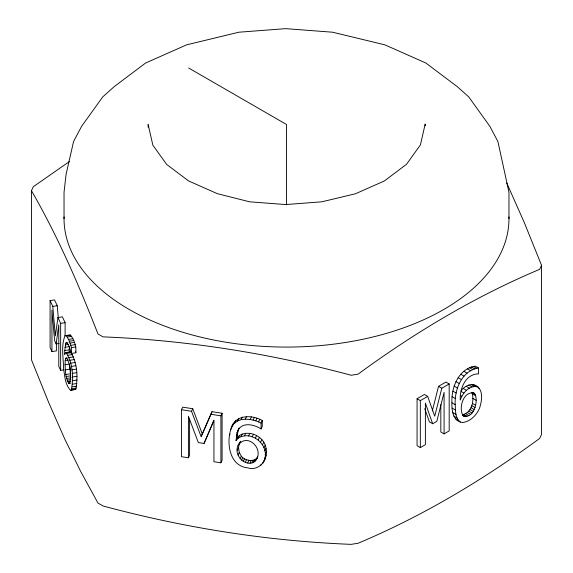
<?xml version="1.0" encoding="UTF-8"?>
<svg xmlns="http://www.w3.org/2000/svg" width="573" height="573" viewBox="0 0 573 573"><rect width="100%" height="100%" fill="white"/><g stroke="black" fill="none" stroke-linecap="round" stroke-linejoin="round"><path stroke-width="0.86" d="M425.18 125.831L425.18 124.047L420.432 144.883L406.501 164.301L384.34 180.975L355.461 193.767L321.825 201.811L285.734 204.554L249.642 201.811L217.317 193.667L188.66 180.975L166.671 164.43L152.848 145.162L148.135 124.484L148.135 127.163M64.77 350.518L64.713 354.544L65.279 352.989L66.038 352.553L70.493 351.865C77.369 362.423 78.129 377.149 75.743 389.303L70.622 390.385C64.957 384.848 64.756 375.559 63.524 368.102C63.445 357.466 60.86 345.54 65.114 335.592L70.529 335.062C74.347 339.982 76.474 346.507 75.865 352.753L71.41 353.441L69.347 346.744L66.919 342.496L66.246 342.468L65.694 343.263L64.77 350.518L69.226 349.831L69.412 346.615L64.957 347.302M69.19 352.245L69.226 349.831M70.622 390.385L71.296 389.991C73.673 377.836 72.914 363.117 66.038 352.553M451.939 402.798C451.094 387.649 458.579 368.582 475.318 366.14L478.577 368.024L478.577 373.875C465.563 373.911 459.539 388.773 460.269 399.99C462.547 392.978 470.197 383.939 478.29 387.255C483.397 392.627 481.614 401.308 479.694 407.732C476.858 414.959 470.526 421.477 462.612 422.566C453.107 421.341 451.581 410.583 451.939 402.798L455.198 404.681C455.592 410.533 455.012 418.161 460.348 422.007M455.198 404.681C454.36 389.533 461.838 370.459 478.577 368.024M65.057 364.765L65.25 360.481L65.795 358.24L66.647 357.939C70.894 365.402 71.582 375.587 69.462 383.688L69.004 383.573C65.301 378.159 65.437 371.053 65.057 364.765L69.512 364.077L70.637 375.809L66.182 376.504M238.124 430.065C242.794 421.635 254.498 424.672 261.066 428.926L262.255 426.355L262.255 420.503C250.838 413.942 233.419 414.995 230.482 430.43C226.507 444.519 229.988 466.135 247.737 467.862C259.548 471.529 268.601 459.159 266.037 448.33C264.554 436.647 249.262 429.292 239.378 435.573L238.182 438.144L236.055 440.601L236.971 432.973L239.02 428.138M236.055 440.601C238.347 436.855 236.778 432.071 239.027 428.224M263.995 461.136C270.785 446.088 252.07 429.428 238.182 438.144M465.555 416.65L462.296 414.766C471.908 412.854 474.659 400.434 471.823 392.347L475.081 394.231C478.491 401.673 473.807 419.529 462.977 415.719M59.105 343.406L56.133 343.864L58.783 324.819L58.783 366.319L60.652 370.337L63.617 369.879M65.107 335.971L65.107 322.671L62.4 316.848L57.945 317.542L55.352 335.864L52.78 306.405L50.087 300.603L54.542 299.915L57.236 305.717L58.296 317.85M257.678 456.796C251.547 472.403 230.511 456.502 238.977 443.753M237.358 450.278L238.547 447.699L239.156 443.874M432.307 410.948L438.531 386.338L445.916 382.076L449.182 383.96L449.182 430.932L444.082 433.876L440.823 431.992L440.823 404.624M449.182 383.96L441.797 388.222L434.714 416.227L427.68 396.373L424.421 394.489L417.065 398.736L417.065 445.708L420.324 447.592L425.395 444.669L425.395 403.17L432.665 423.726L436.834 421.32L444.082 392.376L444.082 433.876M233.369 423.805L230.482 430.43M188.41 457.77L188.41 416.277L198.344 442.571L204.045 443.452L213.944 420.224L213.944 461.723L220.906 462.798L222.095 460.226L222.095 413.255L212.01 411.693L201.137 436.683L191.54 411.285L192.729 408.714L182.68 407.159L181.483 409.731L181.483 456.702L188.41 457.77L189.606 455.198L189.606 418.999M213.772 420.854L204.045 443.452M201.438 436.039L212.01 411.693M256.289 459.854C263.938 447.542 246.118 432.329 238.082 445.687M506.725 182.988L524.324 222.639L541.535 265.328L541.535 434.427L539.687 438.409C483.175 479.88 422.731 516.08 358.039 543.283L351.134 544.35C267.254 541.041 184.033 527.826 103.004 505.966L97.954 503.044L80.743 471.586L64.713 438.947L48.676 402.482L31.465 359.787L31.465 190.694L33.313 186.712L69.312 161.629M220.906 462.798L220.906 415.826L222.095 413.255M232.172 426.376L235.739 420.682M229.465 435.401L230.067 434.112M234.543 423.254L237.551 421.019L238.748 418.448M237.551 421.019L241.154 419.651L242.35 417.08M236.971 432.973L238.167 430.402M236.284 436.483L237.473 433.911M241.154 419.651L245.359 419.142L246.555 416.571M241.004 436.526L242.193 433.954M245.359 419.142L250.157 419.5L251.354 416.929M240.108 442.585L240.703 441.296M244.492 435.809L245.688 433.238M250.157 419.5L253.116 420.088L254.312 417.516M238.082 455.091L239.27 452.52L238.547 447.699M248.56 436.024L249.749 433.453M253.116 420.088L255.744 420.84L256.933 418.269M240.108 458.815L241.305 456.244L239.27 452.52M255.744 420.84L258.552 421.9L259.748 419.329M252.192 436.848L253.381 434.277M241.534 460.248L242.723 457.677L241.305 456.244M243.274 461.43L244.463 458.858L242.723 457.677M261.066 428.926L261.066 423.075L262.255 420.503M255.422 438.13L256.611 435.559M245.337 462.332L246.533 459.754C250.215 460.936 255.25 461.05 257.485 457.283M258.251 439.878L259.44 437.306M247.737 462.891L248.933 460.32M250.057 463.077L251.253 460.506M260.672 442.084L261.868 439.512M252.077 462.862L253.266 460.291M253.782 462.253L254.978 459.682M262.62 444.684L263.809 442.112M255.186 461.244L256.375 458.672M264.01 447.628L265.206 445.056M264.841 450.901L266.037 448.33M265.12 454.504L266.316 451.932M260.615 465.67L261.216 464.388M264.841 458.085L266.037 455.514M262.584 463.664L265.192 458.565M541.535 265.328L539.687 269.317C474.988 296.52 414.551 332.72 358.039 374.183L351.134 375.258C270.112 353.391 186.891 340.183 103.004 336.867L97.954 333.952C78.838 284.86 57.809 236.391 31.465 190.694M239.27 443.108L240.087 441.869M237.243 438.03L239.378 435.573M461.143 390.628C465.075 385.457 472.933 381.969 478.29 387.255M417.065 398.736L420.324 400.62L427.68 396.373M69.734 352.302L70.493 351.865M52.78 306.405L57.236 305.717M57.945 317.542L60.652 323.365L65.107 322.671M65.114 335.592L70.529 335.062M66.074 335.749L67.206 337.017L71.661 336.33M67.206 337.017L68.488 339.402L72.943 338.715M68.488 339.402L69.283 341.236L73.738 340.548M65.694 343.263L67.922 342.919M69.283 341.236L69.985 343.098L74.44 342.41M65.265 344.882L68.237 344.423M69.985 343.098L70.737 345.354L75.192 344.66M71.41 353.441L71.41 347.589L75.865 346.901M50.087 300.603L50.087 347.582L51.942 351.578L56.398 350.891L56.398 342.941M67.507 352.646L68.996 352.416M66.969 353.319L71.424 352.631M68.058 355.253L72.513 354.558M69.032 357.609L73.487 356.922M65.795 358.24L67.285 358.01M65.25 360.481L68.223 360.023M69.899 360.259L74.354 359.572M70.658 363.196L75.113 362.508M71.31 366.426L75.765 365.739M65.25 369.886L69.705 369.198M71.826 369.857L76.281 369.162M72.198 373.381L76.653 372.694M65.795 374.47L70.25 373.782M72.427 377.005L76.882 376.318M66.647 378.424L71.102 377.736M67.199 380.193L70.909 379.62M72.499 380.73L76.954 380.042M67.843 381.768L70.808 381.31M68.466 382.936L69.949 382.707M69.004 383.573L70.486 383.344M72.42 384.189L76.875 383.502M72.198 386.882L76.653 386.195M71.818 388.823L76.273 388.129M71.296 389.991L75.743 389.303M181.483 409.731L191.54 411.285M210.814 414.265L220.906 415.826M457.089 420.131L458.593 420.496M244.463 458.858L246.533 459.754M258.552 421.9L261.066 423.075M74.282 389.282L75.077 389.697M188.66 68.001L286.5 124.484L286.5 204.833M473.477 366.419L476.736 368.303M471.421 366.978L474.68 368.862M469.502 367.737L472.761 369.621M467.332 368.862L470.598 370.745M463.822 371.275L467.081 373.159M460.742 374.212L464.001 376.096M473.255 384.569L476.514 386.453M478.412 387.985L479.716 388.738M471.185 384.454L474.444 386.338M458.106 377.664L461.365 379.541M468.821 385.035L472.08 386.918M466.164 386.309L469.423 388.193M455.9 381.632L459.166 383.509M472.969 392.376L475.081 394.231M463.185 388.444L466.443 390.328M472.403 393.909L475.662 395.793M454.167 386.123L457.433 388.007M461.286 391.545L463.894 393.057M472.868 398.421L476.127 400.305M452.928 391.151L456.194 393.035M460.52 395.556L461.831 396.308M472.403 403.449L475.662 405.333M438.531 386.338L441.797 388.222M471.823 405.67L475.081 407.553M452.19 396.709L455.449 398.586M471.013 407.704L474.272 409.588M469.989 409.523L473.248 411.407M468.735 411.12L472.002 413.004M467.26 412.496L470.526 414.379M465.563 413.649L468.821 415.532M463.808 414.472L467.067 416.356M452.14 408.112L455.399 409.996M452.742 412.56L456.001 414.437M453.773 416.084L457.039 417.968M455.263 418.655L458.522 420.539M432.665 423.726L429.406 421.85L424.751 408.685M464.28 416.471L463.235 415.862C458.078 408.513 463.457 390.421 474.272 393.135M56.133 343.864L54.607 340.577L51.942 310.079L51.942 351.578M192.729 408.714L202.333 434.105M70.737 345.354L71.41 347.589M75.421 351.192L75.865 352.753M508.967 218.635L508.967 192.27L497.887 141.467L489.879 126.354L468.764 96.93L457.34 86.695L425.846 63.001L384.812 44.823L332.569 32.21L285.734 28.65L238.898 32.21L186.655 44.823L145.621 63.001L114.127 86.695L102.703 96.93L81.588 126.354L73.58 141.467L66.096 174.285L64.033 192.27L64.033 218.635M420.324 400.62L420.324 447.592M60.652 323.365L60.652 370.337M508.946 216.923A222.467 128.438 0 0 1 286.5 347.073A222.467 128.438 0 0 1 64.054 216.923"/></g></svg>
